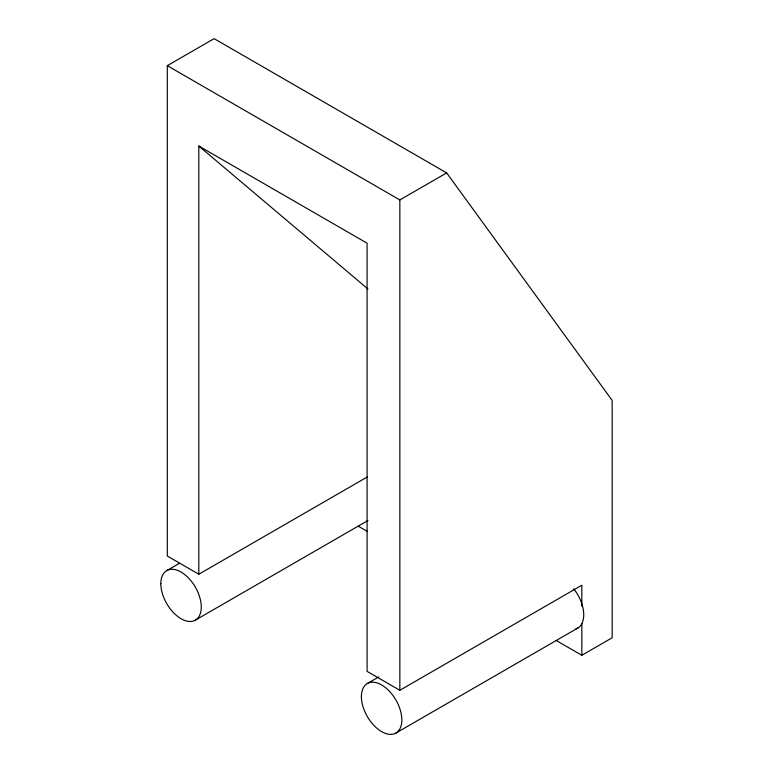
<?xml version="1.0" encoding="UTF-8"?>
<svg xmlns="http://www.w3.org/2000/svg" width="773" height="773" viewBox="0 0 773 773"><rect width="100%" height="100%" fill="white"/><g stroke="black" fill="none" stroke-linecap="round" stroke-linejoin="round"><path stroke-width="1.16" d="M367.214 477.009L198.816 574.233L167.297 556.029L167.297 65.676L214.111 38.65L446.659 172.91L612.168 400.433L612.168 637.754L581.837 655.272L556.241 640.498M167.297 65.676L399.844 199.936L446.659 172.91M166.755 570.619L179.307 563.372M195.356 620.149L367.929 520.509M367.33 683.525L378.838 676.877M198.816 574.233L198.816 146.039L367.088 243.186L367.088 671.379L399.844 690.289L581.837 585.219L581.837 606.293M395.931 733.055L577.924 627.985M358.44 526.287L367.59 531.573M198.816 146.039L367.938 288.996M581.837 623.453L581.837 655.272M399.844 199.936L399.844 690.289M573.73 588.833A28.601 16.513 60 0 1 581.132 601.655C583.76 609.066 585.412 617.859 581.132 624.999A28.601 16.513 60 0 1 575.933 628.845M160.832 583.712A28.601 16.513 60 0 0 191.163 621.444A28.601 16.513 60 0 0 191.163 580.996A28.601 16.513 60 0 0 160.832 583.712M361.406 696.618A28.601 16.513 60 0 0 391.737 734.35A28.601 16.513 60 0 0 391.737 693.903A28.601 16.513 60 0 0 361.406 696.618"/></g></svg>
